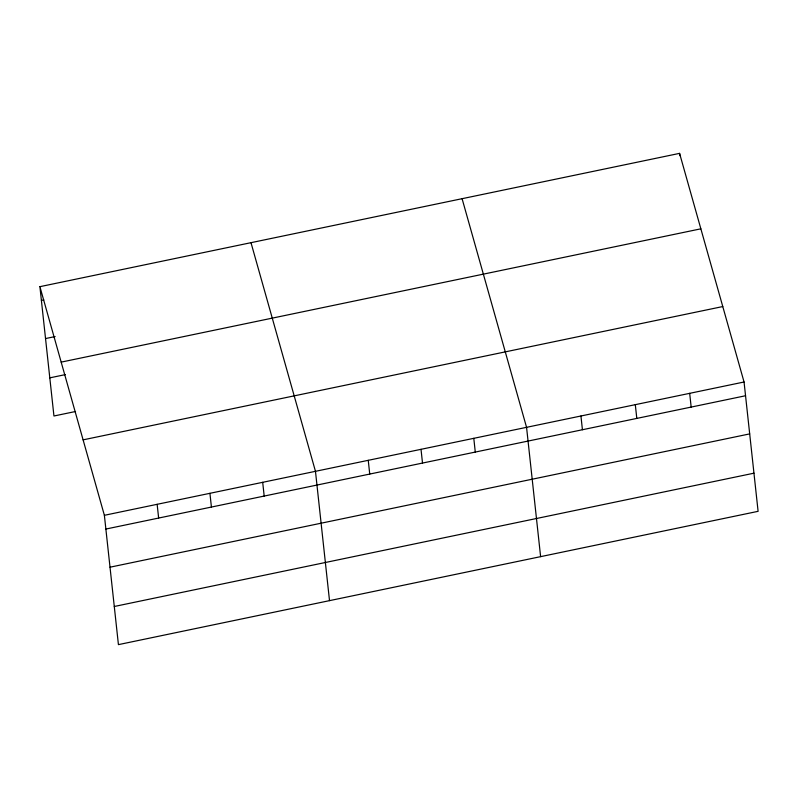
<?xml version="1.0" encoding="UTF-8"?>
<svg xmlns="http://www.w3.org/2000/svg" width="798" height="798" viewBox="0 0 798 798"><rect width="100%" height="100%" fill="white"/><g stroke="black" fill="none" stroke-linecap="round" stroke-linejoin="round"><path stroke-width="1.2" d="M39.9 286.672L679.577 153.366L744.055 382.003L758.1 511.328L118.423 644.634L104.378 515.309L39.9 286.672L53.945 415.997L75.541 411.499M41.396 300.417L43.79 299.918M45.536 338.561L55.132 336.556M61.177 362.122L700.853 228.817M49.805 377.853L65.396 374.601M83.102 439.858L722.769 306.552M104.378 515.309L744.055 382.003M105.875 529.054L745.541 395.748M110.014 567.198L749.691 433.893M114.284 606.49L753.96 473.184M462.082 198.682L526.56 427.329L540.615 556.655M250.991 242.682L315.469 471.319L329.514 600.645M679.577 153.366L679.826 155.65M689.681 393.334L691.168 407.08M635.308 404.666L636.804 418.411M580.934 415.997L582.43 429.743M473.793 438.321L475.279 452.067M421.015 449.324L422.511 463.069M368.247 460.316L369.733 474.062M262.692 482.311L264.188 496.057M209.924 493.314L211.42 507.059M157.146 504.316L158.642 518.052"/></g></svg>
